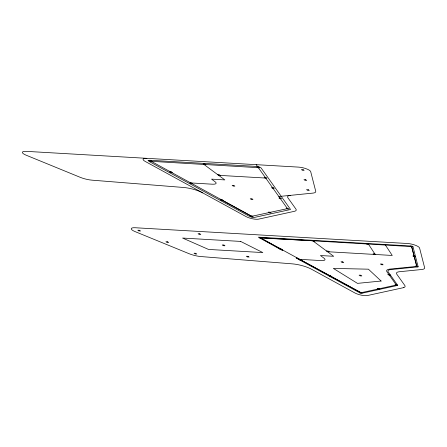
<?xml version="1.0" encoding="UTF-8"?>
<svg xmlns="http://www.w3.org/2000/svg" width="447" height="447" viewBox="0 0 447 447"><rect width="100%" height="100%" fill="white"/><g stroke="black" fill="none" stroke-linecap="round" stroke-linejoin="round"><path stroke-width="0.67" d="M361.059 292.724L396.333 285.018L386.951 271.782A13.611 3.66 13.9 0 1 389.812 269.094L416.788 266.401L411.715 246.61L260.154 237.72L282.822 250.164L281.833 250.186L258.338 237.173L411.989 246.068L413.011 246.789L418.152 266.837L390.812 269.569A12.253 3.297 13.9 0 0 388.236 271.988L397.752 285.409L362.009 293.221L360.304 293.12L296.154 258.025L297.143 257.997L361.059 292.724L260.495 237.96L312.721 240.76L333.697 256.299L320.443 255.528L324.053 258.215A8.169 2.196 13.9 0 1 321.181 260.59L299.568 259.321M278.839 196.512L312.861 193.115A12.253 3.297 13.9 0 0 315.733 191.294L310.687 171.626A8.169 2.196 13.9 0 0 298.674 167.122L26.205 151.349A8.169 2.196 13.9 0 0 26.032 155.148L80.186 177.308A12.253 3.297 13.9 0 0 92.104 180.175L183.443 187.466A16.338 4.392 13.9 0 1 202.67 192.858M258.349 167.681L151.276 161.328L251.683 216.309L287.455 208.632L256.204 164.664M259.361 237.893L261.065 237.988L260.042 237.273M375.793 254.511L374.77 253.79L368.473 244.207L366.769 244.112L365.747 243.392M413.011 246.789L411.307 246.688L410.285 245.973M374.77 253.79L373.066 253.695L374.089 254.41M222.17 200.172L251.683 216.309M367.451 243.492L368.473 244.207M265.211 178.023L264.188 177.303L265.887 177.403L266.909 178.124L218.656 175.33L217.633 174.609L219.332 174.71L220.354 175.425M313.744 240.38L314.766 241.101L313.062 241L312.04 240.285M329.238 251.812L328.215 251.097L326.511 250.996L327.534 251.717L392.248 255.46L385.348 244.967M362.009 293.221L360.986 292.5L359.282 292.399L360.304 293.12M191.54 182.974L192.562 183.695L190.858 183.594L189.835 182.879L212.303 184.203A8.169 2.196 13.9 0 0 215.175 181.828L211.565 179.141L224.819 179.906L203.843 164.373M258.115 167.513L258.4 167.754M411.536 246.481L416.788 266.401M290.461 195.35A12.253 3.297 13.9 0 0 287.89 197.77L295.914 209.062A12.253 3.297 13.9 0 1 294.383 211.319L258.589 219.142A8.169 2.196 13.9 0 1 246.213 216.678L145.085 161.356A8.169 2.196 13.9 0 1 146.923 158.333M148.102 160.456L148.996 161.378A3.056 0.821 13.9 0 0 149.326 161.579L249.46 216.365L251.438 217.141L253.712 217.415A3.045 0.821 13.9 0 0 254.695 217.365L290.259 209.57A2.593 0.698 13.9 0 0 290.455 209.336L261.249 168.145A3.051 0.821 13.9 0 0 260.908 167.832L259.137 166.882L256.578 166.44L149.739 160.255L148.102 160.456M403.261 287.712L367.473 295.528A8.169 2.196 13.9 0 1 355.091 293.07L311.553 269.245A16.338 4.392 13.9 0 0 292.321 263.859L200.988 256.561A12.253 3.297 13.9 0 1 189.064 253.695L134.916 231.535A8.169 2.196 13.9 0 1 135.083 227.735L407.558 243.509A8.169 2.196 13.9 0 1 419.571 248.018L424.616 267.68A12.253 3.297 13.9 0 1 421.744 269.502L399.344 271.737A12.253 3.297 13.9 0 0 396.768 274.162L404.792 285.449A12.253 3.297 13.9 0 1 403.261 287.712M381.101 281.029L357.488 283.37L333.345 268.412L368.401 269.183L381.101 281.029M151.159 160.886L149.46 160.786L150.483 161.507L152.181 161.602L151.159 160.886M204.866 163.993L203.161 163.898L204.184 164.613L205.888 164.714L204.866 163.993M258.567 167.105L256.863 167.005L257.885 167.72L259.59 167.821L258.567 167.105M303.105 169.681L301.407 169.581L302.429 170.301L304.128 170.396L303.105 169.681M171.352 171.933L169.648 171.832L170.67 172.548L172.374 172.648L171.352 171.933M305.681 179.705L303.977 179.61L304.999 180.325L306.703 180.426L305.681 179.705M233.848 185.455L232.144 185.354L233.166 186.075L234.871 186.17L233.848 185.455M273.206 187.706L271.508 187.606L272.53 188.321L274.234 188.422L273.206 187.706M308.251 189.735L306.547 189.634L307.57 190.349L309.274 190.45L308.251 189.735M280.571 198.038L278.867 197.937L279.889 198.652L281.593 198.753L280.571 198.038M251.935 198.848L250.231 198.747L251.253 199.468L252.957 199.563L251.935 198.848M221.863 199.574L220.159 199.479L221.187 200.195L222.885 200.295L221.863 199.574M287.851 208.308L286.147 208.207L287.17 208.922L288.874 209.023L287.851 208.308M269.977 212.208L268.273 212.113L269.295 212.828L270.999 212.928L269.977 212.208M252.108 216.113L250.404 216.013L251.426 216.734L253.131 216.829L252.108 216.113M139.514 230.294L137.816 230.199L138.838 230.915L140.537 231.015L139.514 230.294M199.781 233.787L198.077 233.686L199.099 234.401L200.804 234.502L199.781 233.787M240.654 241.419L182.588 238.055L208.509 249.432L262.825 252.577L240.654 241.419M167.631 241.799L165.932 241.704L166.954 242.419L168.653 242.52L167.631 241.799M223.93 245.057L222.226 244.962L223.249 245.677L224.953 245.777L223.93 245.057M280.23 248.32L278.526 248.219L279.548 248.94L281.252 249.035L280.23 248.32M414.559 256.097L412.855 255.997L413.877 256.712L415.581 256.813L414.559 256.097M195.747 253.304L194.043 253.203L195.071 253.924L196.769 254.025L195.747 253.304M248.085 256.332L246.381 256.237L247.403 256.952L249.108 257.053L248.085 256.332M300.418 259.366L298.719 259.266L299.741 259.981L301.44 260.081L300.418 259.366M342.726 261.841L341.022 261.746L342.044 262.462L343.749 262.562L342.726 261.841M382.09 264.093L380.386 263.993L381.408 264.713L383.113 264.808L382.09 264.093M417.129 266.121L415.431 266.021L416.453 266.742L418.152 266.837L417.129 266.121M389.454 274.424L387.75 274.324L388.773 275.045L390.477 275.14L389.454 274.424M360.813 275.235L359.109 275.134L360.131 275.855L361.835 275.955L360.813 275.235M330.746 275.961L329.042 275.866L330.065 276.581L331.769 276.682L330.746 275.961M396.729 284.694L395.025 284.594L396.053 285.315L397.752 285.409L396.729 284.694M378.86 288.594L377.156 288.499L378.179 289.215L379.883 289.315L378.86 288.594"/></g></svg>
